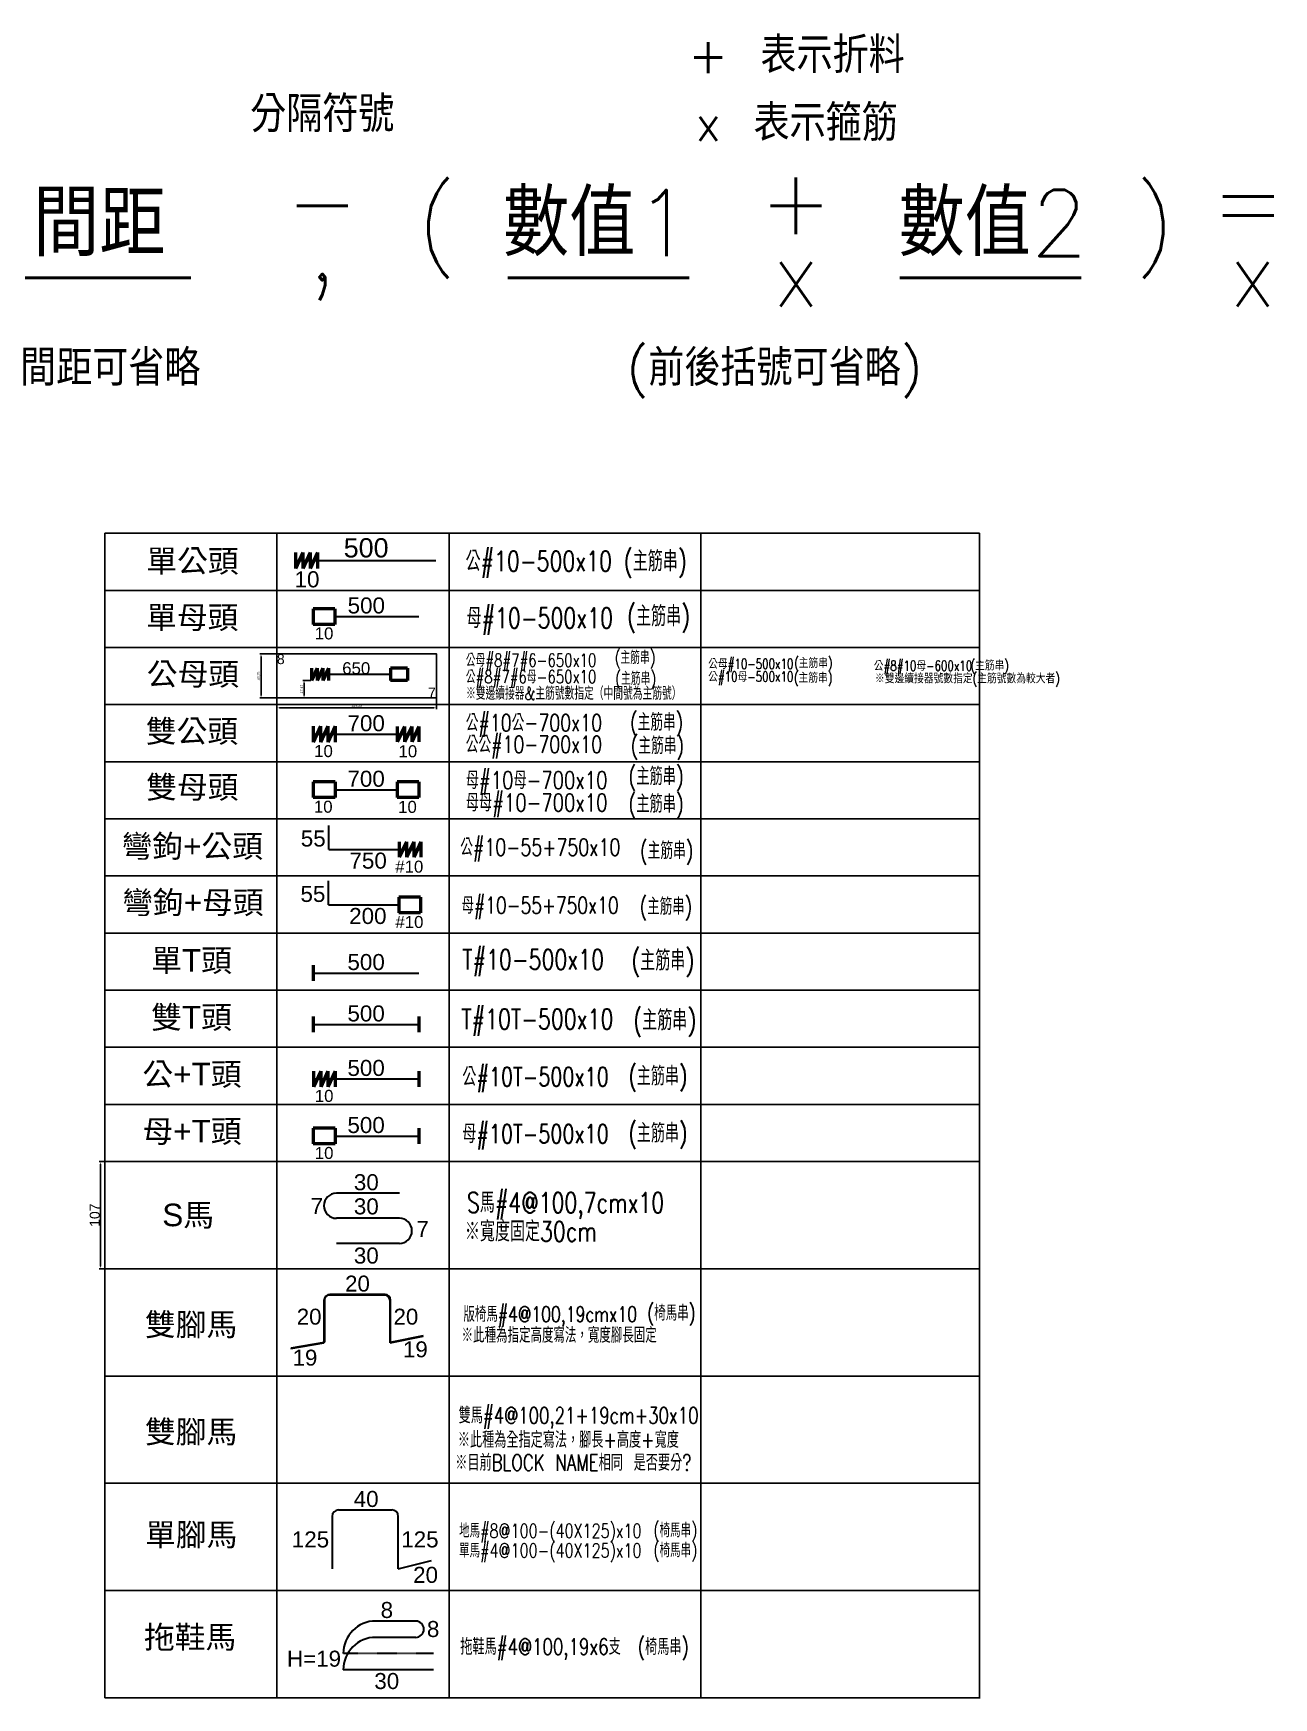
# Model space of a CAD drawing. Header units: millimetres. Extents: x 5 to 9713, y -3338 to 92.
# Drawn here: x 6965 to 8204, y -1766 to -105 of the extents above; entities that cross this region are included whole.
import ezdxf
from ezdxf.enums import TextEntityAlignment as Align

# ---------------------------------------------------------------- set-up
doc = ezdxf.new("R2010")
doc.units = ezdxf.units.MM
doc.linetypes.add('DOT', pattern=[30, 15, -15])
for name, color, linetype in [('-取料', 31, 'Continuous'), ('1', 1, 'Continuous'), ('備註', 3, 'Continuous')]:
    doc.layers.add(name, color=color, linetype=linetype)
doc.styles.get("Standard").update_dxf_attribs({"font": 'arial.ttf'})
doc.styles.add('txt', font='txt.shx', dxfattribs={"height": 0.2, "bigfont": 'chineset.shx'})
doc.dimstyles.new('ISO-25', dxfattribs={"dimtxt": 2.5, "dimasz": 2.5, "dimexe": 1.25, "dimexo": 0.625, "dimtad": 1, "dimtxsty": 'Standard', "dimcen": 2.5, "dimadec": 0, "dimazin": 0, "dimtfac": 1, "dimtmove": 0, "dimatfit": 3, "dimfxl": 1, "dimarcsym": 0})

# ---------------------------------------------------------------- blocks, each defined once
blk = doc.blocks.new('*D37')
at = {"layer": '1', "color": 0, "lineweight": -2}
for p, q in [((7036.1, -1231.2), (7031.4, -1231.2)), ((7032.6, -1233.7), (7032.6, -1335.7)), ((7036.1, -1338.2), (7031.4, -1338.2))]:
    blk.add_line(p, q, dxfattribs=at)
at = {"layer": '1', "color": 0}
for points in [[(7033, -1233.7), (7032.2, -1233.7), (7032.6, -1231.2)], [(7032.2, -1335.7), (7033, -1335.7), (7032.6, -1338.2)]]:
    blk.add_solid(points, dxfattribs=at)
at = {"layer": 'Defpoints', "color": 0}
for p in [(7036.8, -1231.2), (7032.6, -1338.2), (7036.8, -1338.2)]:
    blk.add_point(p, dxfattribs=at)
at = {"layer": '1', "color": 0, "insert": (7026.9, -1284.7), "char_height": 10, "attachment_point": 5, "rotation": 90}
blk.add_mtext('107', dxfattribs=at)
blk = doc.blocks.new('draw_coupler_male')
at = {"color": 2, "lineweight": 50}
for p, q in [((-8.3, 17), (-14.1, 4.5)), ((-14.1, 17), (-14.1, 4.5)), ((-8.3, 17), (-8.3, 4.5)), ((-2.6, 17), (-8.3, 4.5)), ((-2.6, 17), (-2.6, 4.5)), ((3.2, 17), (-2.6, 4.5)), ((3.2, 17), (3.2, 4.5))]:
    blk.add_line(p, q, dxfattribs=at)
at = {"color": 1, "lineweight": 30}
blk.add_line((-14.1, 10.7), (96.8, 10.7), dxfattribs=at)
at = {"color": 2}
for tag, height, p in [('A', 15.2, (41.7, 13.1)), ('B', 12.7, (-5, -10.5))]:
    blk.add_attdef(tag, text='', height=height, dxfattribs=at).set_placement(p, align=Align.CENTER)
blk = doc.blocks.new('draw_coupler_female')
at = {"color": 2, "lineweight": 50}
for p, q in [((0, 18.2), (0, 2.7)), ((21.5, 18.2), (0, 18.2)), ((21.5, 18.2), (21.5, 2.7)), ((21.5, 2.7), (0, 2.7))]:
    blk.add_line(p, q, dxfattribs=at)
at = {"color": 1, "lineweight": 30}
blk.add_line((21.9, 10.7), (105.4, 10.7), dxfattribs=at)
at = {"color": 2}
for tag, height, p in [('A', 16, (52.9, 13.7)), ('B', 12, (10.7, -12.2))]:
    blk.add_attdef(tag, text='', height=height, dxfattribs=at).set_placement(p, align=Align.CENTER)
blk = doc.blocks.new('draw_coupler_male_female')
at = {"color": 2, "lineweight": 50}
for p, q in [((-0.6, 14), (-6.2, 1.8)), ((-6.2, 14), (-6.2, 1.8)), ((-0.6, 14), (-0.6, 1.8)), ((5, 14), (-0.6, 1.8)), ((5, 14), (5, 1.8)), ((10.7, 14), (5, 1.8)), ((10.7, 14), (10.7, 1.8)), ((72.7, 14), (72.7, 1.8)), ((89.6, 14), (72.7, 14)), ((89.6, 1.8), (72.7, 1.8)), ((89.6, 14), (89.6, 1.8))]:
    blk.add_line(p, q, dxfattribs=at)
at = {"color": 1, "lineweight": 30}
blk.add_line((-6.2, 7.9), (72.7, 7.9), dxfattribs=at)
at = {"color": 2}
for tag, height, p in [('B', 10, (-36.8, 18)), ('A', 12, (38.5, 7.9)), ('C', 10, (114.1, -15.4))]:
    blk.add_attdef(tag, text='', height=height, dxfattribs=at).set_placement(p, align=Align.CENTER)
blk = doc.blocks.new('draw_coupler_double_male')
at = {"color": 2, "lineweight": 50}
for p, q in [((8.5, 18.6), (1.2, 2.9)), ((1.2, 18.6), (1.2, 2.9)), ((8.5, 18.6), (8.5, 2.9)), ((15.7, 18.6), (8.5, 2.9)), ((15.7, 18.6), (15.7, 2.9)), ((23, 18.6), (15.7, 2.9)), ((23, 18.6), (23, 2.9)), ((92.3, 18.5), (85, 3)), ((85, 18.5), (85, 3)), ((92.3, 18.5), (92.3, 3)), ((99.5, 18.5), (92.3, 3)), ((99.5, 18.5), (99.5, 3)), ((106.7, 18.5), (99.5, 3)), ((106.7, 18.5), (106.7, 3))]:
    blk.add_line(p, q, dxfattribs=at)
at = {"color": 1, "lineweight": 30}
blk.add_line((1.2, 10.7), (106.7, 10.7), dxfattribs=at)
at = {"color": 2}
for tag, height, p in [('A', 16, (54, 13.7)), ('B', 12, (11.4, -12.1)), ('C', 12, (95.6, -12.3))]:
    blk.add_attdef(tag, text='', height=height, dxfattribs=at).set_placement(p, align=Align.CENTER)
blk = doc.blocks.new('draw_coupler_double_female')
at = {"color": 2, "lineweight": 50}
for p, q in [((0, 18.6), (0, 2.9)), ((21.9, 18.6), (0, 18.6)), ((21.9, 18.6), (21.9, 2.9)), ((105.4, 18.5), (83.8, 18.5)), ((83.8, 18.5), (83.8, 3)), ((105.4, 18.5), (105.4, 3)), ((21.9, 2.9), (0, 2.9)), ((105.4, 3), (83.8, 3))]:
    blk.add_line(p, q, dxfattribs=at)
at = {"color": 1, "lineweight": 30}
blk.add_line((21.9, 10.7), (83.8, 10.7), dxfattribs=at)
at = {"color": 2}
for tag, height, p in [('A', 16, (52.7, 13.7)), ('B', 12, (9.9, -12.2)), ('C', 12, (94, -12.4))]:
    blk.add_attdef(tag, text='', height=height, dxfattribs=at).set_placement(p, align=Align.CENTER)
blk = doc.blocks.new('draw_coupler_single_T')
at = {"color": 2, "lineweight": 50}
blk.add_line((0, 18.6), (0, 2.9), dxfattribs=at)
at = {"color": 1, "lineweight": 30}
blk.add_line((0, 10.7), (105.4, 10.7), dxfattribs=at)
at = {"color": 2}
blk.add_attdef('A', text='', height=16, dxfattribs=at).set_placement((52.7, 13.7), align=Align.CENTER)
blk = doc.blocks.new('draw_coupler_double_T')
at = {"color": 2, "lineweight": 50}
for p, q in [((0, 18.6), (0, 2.9)), ((105.4, 18.6), (105.4, 2.9))]:
    blk.add_line(p, q, dxfattribs=at)
at = {"color": 1, "lineweight": 30}
blk.add_line((0, 10.7), (105.4, 10.7), dxfattribs=at)
at = {"color": 2}
blk.add_attdef('A', text='', height=16, dxfattribs=at).set_placement((52.7, 13.7), align=Align.CENTER)
blk = doc.blocks.new('draw_coupler_male_T')
at = {"color": 2, "lineweight": 50}
for p, q in [((7.4, 18.6), (0.1, 2.9)), ((0.1, 18.6), (0.1, 2.9)), ((7.4, 18.6), (0.1, 2.9)), ((0.1, 18.6), (0.1, 2.9)), ((7.4, 18.6), (7.4, 2.9)), ((14.6, 18.6), (7.4, 2.9)), ((7.4, 18.6), (7.4, 2.9)), ((14.6, 18.6), (7.4, 2.9)), ((14.6, 18.6), (14.6, 2.9)), ((21.9, 18.6), (14.6, 2.9)), ((14.6, 18.6), (14.6, 2.9)), ((21.9, 18.6), (14.6, 2.9)), ((21.9, 18.6), (21.9, 2.9)), ((21.9, 18.6), (21.9, 2.9)), ((105.4, 18.6), (105.4, 2.9))]:
    blk.add_line(p, q, dxfattribs=at)
at = {"color": 1, "lineweight": 30}
for p in [(0, 10.7), (5, 10.7)]:
    blk.add_line(p, (105.4, 10.7), dxfattribs=at)
at = {"color": 2}
for tag, height, p in [('A', 16, (52.7, 13.7)), ('B', 12, (10.8, -12.2))]:
    blk.add_attdef(tag, text='', height=height, dxfattribs=at).set_placement(p, align=Align.CENTER)
blk = doc.blocks.new('draw_rebar_horse_single_legged')
at = {"color": 1, "lineweight": 30}
for p, q in [((0, 52.3), (0, 0)), ((59.5, 58.8), (6.5, 58.8)), ((66, 0), (66, 52.3)), ((66, 0), (99.3, 8.4))]:
    blk.add_line(p, q, dxfattribs=at)
for centre, start, end in [((6.5, 52.3), 90, 180), ((59.5, 52.3), 0, 90)]:
    blk.add_arc(centre, 6.52, start, end, dxfattribs=at)
at = {"color": 2}
for tag, p in [('B', (33.9, 61.8)), ('D', (93.3, -13.9))]:
    blk.add_attdef(tag, text='', height=16, dxfattribs=at).set_placement(p, align=Align.CENTER)
blk.add_attdef('A', text='', height=16, dxfattribs=at).set_placement((-3, 21.5), align=Align.RIGHT)
blk.add_attdef('C', (69, 21.5), '', height=16, dxfattribs=at)
blk = doc.blocks.new('draw_coupler_female_T')
at = {"color": 2, "lineweight": 50}
for p, q in [((-63.7, 7.9), (-63.7, -7.9)), ((-41.8, 7.9), (-63.7, 7.9)), ((-41.8, 7.9), (-41.8, -7.9)), ((41.8, 7.8), (41.8, -7.8)), ((-41.8, -7.9), (-63.7, -7.9))]:
    blk.add_line(p, q, dxfattribs=at)
at = {"color": 1, "lineweight": 30}
blk.add_line((-41.8, 0), (41.8, 0), dxfattribs=at)
at = {"color": 2}
for tag, height, p in [('A', 16, (-11, 3)), ('B', 12, (-52.9, -22.9))]:
    blk.add_attdef(tag, text='', height=height, dxfattribs=at).set_placement(p, align=Align.CENTER)
blk = doc.blocks.new('draw_coupler_female_fold')
at = {"color": 1, "lineweight": 30}
for q in [(22.1, 45.8), (92.6, 21.8)]:
    blk.add_line((22.1, 21.8), q, dxfattribs=at)
at = {"color": 2, "lineweight": 50}
for p, q in [((92.6, 29.5), (92.6, 14)), ((114.1, 29.5), (92.6, 29.5)), ((114.1, 29.5), (114.1, 14)), ((114.1, 14), (92.6, 14))]:
    blk.add_line(p, q, dxfattribs=at)
at = {"color": 2}
blk.add_attdef('A', text='', height=16, dxfattribs=at).set_placement((19.1, 24.8), align=Align.RIGHT)
for tag, height, p in [('B', 16, (61.5, 2.8)), ('C', 12, (103, -1.2))]:
    blk.add_attdef(tag, text='', height=height, dxfattribs=at).set_placement(p, align=Align.CENTER)
blk = doc.blocks.new('draw_coupler_male_fold')
at = {"color": 1, "lineweight": 30}
for q in [(24.2, 47.2), (116.3, 23.4)]:
    blk.add_line((24.2, 23.4), q, dxfattribs=at)
at = {"color": 2, "lineweight": 50}
for p, q in [((101.9, 31.2), (94.7, 15.6)), ((94.7, 31.2), (94.7, 15.6)), ((101.9, 31.2), (101.9, 15.6)), ((109.1, 31.2), (101.9, 15.6)), ((109.1, 31.2), (109.1, 15.6)), ((116.3, 31.2), (109.1, 15.6)), ((116.3, 31.2), (116.3, 15.6))]:
    blk.add_line(p, q, dxfattribs=at)
at = {"color": 2}
blk.add_attdef('A', text='', height=16, dxfattribs=at).set_placement((21.2, 26.4), align=Align.RIGHT)
for tag, height, p in [('B', 16, (63.6, 4.3)), ('C', 12, (104.7, 0.3))]:
    blk.add_attdef(tag, text='', height=height, dxfattribs=at).set_placement(p, align=Align.CENTER)
blk = doc.blocks.new('draw_rebar_horse_slipper')
at = {"color": 1, "lineweight": 30}
for p, q in [((105.2, 69.6), (65.4, 69.6)), ((105.2, 69.6), (65.4, 69.6)), ((105.2, 53.3), (65.4, 53.3)), ((122.9, 20.8), (32.9, 20.8))]:
    blk.add_line(p, q, dxfattribs=at)
at = {"color": 1, "linetype": 'DOT', "lineweight": 30, "ltscale": 0.003}
blk.add_line((122.9, 37.1), (32.9, 37.1), dxfattribs=at)
at = {"color": 1, "lineweight": 30}
for centre, radius, start, end in [((65.4, 37.1), 32.5, 90, 180), ((105.2, 61.4), 8.12, 270, 90), ((65.4, 20.8), 32.5, 90, 180)]:
    blk.add_arc(centre, radius, start, end, dxfattribs=at)
at = {"color": 2}
for tag, p in [('C', (76.4, 72.6)), ('A', (76.3, 1.7))]:
    blk.add_attdef(tag, text='', height=16, dxfattribs=at).set_placement(p, align=Align.CENTER)
blk.add_attdef('D', (116.4, 53.6), '', height=16, dxfattribs=at)
blk.add_attdef('B', text='', height=16, dxfattribs=at).set_placement((30.7, 24), align=Align.RIGHT)
blk = doc.blocks.new('draw_rebar_horse_s')
at = {"color": 1, "lineweight": 30}
for p, q in [((91.8, 72), (28.9, 72)), ((91.8, 47), (28.9, 47)), ((91.8, 22), (28.9, 22))]:
    blk.add_line(p, q, dxfattribs=at)
for centre, start, end in [((28.9, 59.5), 90, 270), ((91.8, 34.5), 270, 90)]:
    blk.add_arc(centre, 12.5, start, end, dxfattribs=at)
at = {"color": 2}
for tag, p in [('A', (58.7, 75)), ('C', (58.7, 50.9)), ('E', (58.7, 1.8))]:
    blk.add_attdef(tag, text='', height=16, dxfattribs=at).set_placement(p, align=Align.CENTER)
blk.add_attdef('B', text='', height=16, dxfattribs=at).set_placement((15.6, 51.2), align=Align.RIGHT)
blk.add_attdef('D', (108.8, 28.4), '', height=16, dxfattribs=at)
blk = doc.blocks.new('draw_rebar_horse_double_legged')
at = {"color": 1, "lineweight": 30}
for p, q in [((35.1, 67.7), (35.1, 25.4)), ((95.8, 73), (40.4, 73)), ((101.1, 25.4), (101.1, 67.7)), ((2.1, 19.8), (35.1, 25.4)), ((101.1, 25.4), (134.1, 32.1))]:
    blk.add_line(p, q, dxfattribs=at)
for centre, start, end in [((40.4, 67.7), 90, 180), ((95.8, 67.7), 0, 90)]:
    blk.add_arc(centre, 5.28, start, end, dxfattribs=at)
at = {"color": 2}
for tag, p in [('C', (68.1, 76)), ('A', (15.7, 2.1)), ('E', (125.9, 10.4))]:
    blk.add_attdef(tag, text='', height=15.9, dxfattribs=at).set_placement(p, align=Align.CENTER)
blk.add_attdef('B', text='', height=15.9, dxfattribs=at).set_placement((32.2, 43), align=Align.RIGHT)
blk.add_attdef('D', (104.1, 43), '', height=15.9, dxfattribs=at)
blk = doc.blocks.new('*D42')
at = {"color": 0, "lineweight": -2}
for p, q in [((7208.1, -724.7), (7191.5, -724.7)), ((7192.8, -766), (7192.8, -727.2)), ((7208.1, -768.5), (7191.5, -768.5))]:
    blk.add_line(p, q, dxfattribs=at)
at = {"color": 0}
for points in [[(7193.2, -727.2), (7192.4, -727.2), (7192.8, -724.7)], [(7192.4, -766), (7193.2, -766), (7192.8, -768.5)]]:
    blk.add_solid(points, dxfattribs=at)
at = {"layer": 'Defpoints', "color": 0}
for p in [(7192.8, -724.7), (7208.8, -724.7), (7208.8, -768.5)]:
    blk.add_point(p, dxfattribs=at)
at = {"color": 0, "insert": (7190.6, -746.6), "char_height": 2.5, "attachment_point": 5, "rotation": 90}
blk.add_mtext('43,75', dxfattribs=at)
blk = doc.blocks.new('*D43')
at = {"color": 0, "lineweight": -2}
for p, q in [((7211.3, -778.5), (7365.5, -778.5)), ((7368, -769.1), (7368, -779.7))]:
    blk.add_line(p, q, dxfattribs=at)
at = {"color": 0}
for points in [[(7211.3, -778), (7211.3, -778.9), (7208.8, -778.5)], [(7365.5, -778.9), (7365.5, -778), (7368, -778.5)]]:
    blk.add_solid(points, dxfattribs=at)
at = {"layer": 'Defpoints', "color": 0}
for p in [(7208.8, -768.5), (7368, -768.5), (7368, -778.5)]:
    blk.add_point(p, dxfattribs=at)
at = {"color": 0, "insert": (7288.4, -776.3), "char_height": 2.5, "attachment_point": 5}
blk.add_mtext('159,25', dxfattribs=at)
blk = doc.blocks.new('*D44')
at = {"color": 0, "lineweight": -2}
for p, q in [((7242.5, -751), (7234.5, -751)), ((7235.8, -753.5), (7235.8, -766))]:
    blk.add_line(p, q, dxfattribs=at)
at = {"color": 0}
for points in [[(7236.2, -753.5), (7235.3, -753.5), (7235.8, -751)], [(7235.3, -766), (7236.2, -766), (7235.8, -768.5)]]:
    blk.add_solid(points, dxfattribs=at)
at = {"layer": 'Defpoints', "color": 0}
for p in [(7243.1, -751), (7235.8, -768.5), (7243.1, -768.5)]:
    blk.add_point(p, dxfattribs=at)
at = {"color": 0, "insert": (7233.6, -759.7), "char_height": 2.5, "attachment_point": 5, "rotation": 90}
blk.add_mtext('17,47', dxfattribs=at)

msp = doc.modelspace()

# ---------------------------------------------------------------- linework, layer by layer
for p, q in [((7036.768, -604.206), (7910.013, -604.206)), ((7036.768, -604.206), (7036.768, -1766.203)), ((7208.768, -604.206), (7208.768, -1766.203)), ((7380.768, -604.206), (7380.768, -1766.203)), ((7631.894, -604.206), (7631.894, -1766.203)), ((7910.013, -604.206), (7910.013, -1766.203)), ((7036.768, -661.206), (7910.013, -661.206)), ((7036.768, -718.206), (7910.013, -718.206)), ((7036.768, -775.206), (7910.013, -775.206)), ((7036.768, -832.206), (7910.013, -832.206)), ((7036.768, -889.203), (7910.563, -889.203)), ((7036.768, -946.203), (7910.563, -946.203)), ((7036.768, -1003.203), (7910.563, -1003.203)), ((7036.768, -1060.203), (7910.563, -1060.203)), ((7036.768, -1117.203), (7910.563, -1117.203)), ((7036.768, -1174.203), (7910.563, -1174.203)), ((7036.768, -1231.203), (7910.563, -1231.203)), ((7036.768, -1338.203), (7910.563, -1338.203)), ((7036.768, -1445.203), (7910.563, -1445.203)), ((7036.768, -1552.203), (7910.563, -1552.203)), ((7036.768, -1659.203), (7910.563, -1659.203)), ((7036.768, -1766.203), (7910.563, -1766.203))]:
    msp.add_line(p, q)
for points in [[(7208.768, -604.206), (7208.768, -661.206), (7380.768, -661.206), (7380.768, -604.206), (7208.768, -604.206)], [(7208.768, -661.206), (7208.768, -718.206), (7380.768, -718.206), (7380.768, -661.206), (7208.768, -661.206)], [(7208.768, -724.709), (7208.768, -768.459), (7368.018, -768.459), (7368.018, -724.709), (7208.768, -724.709)], [(7208.768, -775.206), (7208.768, -832.206), (7380.768, -832.206), (7380.768, -775.206), (7208.768, -775.206)], [(7208.768, -832.203), (7208.768, -889.203), (7380.768, -889.203), (7380.768, -832.203), (7208.768, -832.203)], [(7208.768, -889.203), (7208.768, -946.203), (7380.768, -946.203), (7380.768, -889.203), (7208.768, -889.203)], [(7208.768, -946.203), (7208.768, -1003.203), (7380.768, -1003.203), (7380.768, -946.203), (7208.768, -946.203)], [(7208.768, -1003.203), (7208.768, -1060.203), (7380.768, -1060.203), (7380.768, -1003.203), (7208.768, -1003.203)], [(7208.768, -1060.203), (7208.768, -1117.203), (7380.768, -1117.203), (7380.768, -1060.203), (7208.768, -1060.203)], [(7208.768, -1117.203), (7208.768, -1174.203), (7380.768, -1174.203), (7380.768, -1117.203), (7208.768, -1117.203)], [(7208.768, -1174.203), (7208.768, -1231.203), (7380.768, -1231.203), (7380.768, -1174.203), (7208.768, -1174.203)], [(7208.768, -1231.203), (7208.768, -1338.203), (7380.768, -1338.203), (7380.768, -1231.203), (7208.768, -1231.203)], [(7208.768, -1338.203), (7208.768, -1445.203), (7380.768, -1445.203), (7380.768, -1338.203), (7208.768, -1338.203)], [(7208.768, -1445.203), (7208.768, -1552.203), (7380.768, -1552.203), (7380.768, -1445.203), (7208.768, -1445.203)], [(7208.768, -1552.203), (7208.768, -1659.203), (7380.768, -1659.203), (7380.768, -1552.203), (7208.768, -1552.203)], [(7208.768, -1659.203), (7208.768, -1766.203), (7380.768, -1766.203), (7380.768, -1659.203), (7208.768, -1659.203)]]:
    msp.add_lwpolyline(points)

# ---------------------------------------------------------------- block references
msp.add_blockref('draw_rebar_horse_double_legged', (7220.558, -1437.489))
for name, p, values in [('draw_coupler_male_fold', (7236.154, -943.211), {'A': '55', 'B': '750', 'C': '#10'}), ('draw_coupler_female_fold', (7237.951, -996.939), {'A': '55', 'B': '200', 'C': '#10'}), ('draw_rebar_horse_s', (7239.215, -1334.804), {'A': '30', 'B': '7', 'C': '30', 'D': '7', 'E': '30'}), ('draw_rebar_horse_double_legged', (7221.012, -1436.913), {'A': '19', 'B': '20', 'C': '20', 'D': '20', 'E': '19'}), ('draw_rebar_horse_slipper', (7242.031, -1759.258), {'A': '30', 'B': 'H=19', 'C': '8', 'D': '8'})]:
    msp.add_blockref(name, p).add_auto_attribs(values)
at = {"layer": '1', "xscale": 1.264612380647651, "yscale": 1.264612380647651, "zscale": 1.264612380647651}
msp.add_blockref('draw_coupler_male', (7245.024, -644.941), dxfattribs=at).add_auto_attribs({'A': '500', 'B': '10'})
at = {"layer": '1'}
for name, p, values in [('draw_coupler_female', (7245.033, -697.954), {'A': '500', 'B': '10'}), ('draw_coupler_male_female', (7249.361, -752.809), {'A': '650', 'B': '8', 'C': '7'}), ('draw_coupler_double_male', (7243.796, -815.475), {'A': '700', 'B': '10', 'C': '10'}), ('draw_coupler_double_female', (7245.033, -870.884), {'A': '700', 'B': '10', 'C': '10'}), ('draw_coupler_single_T', (7245.033, -1053.795), {'A': '500'}), ('draw_coupler_double_T', (7245.033, -1105.069), {'A': '500'}), ('draw_coupler_male_T', (7245.033, -1159.47), {'A': '500', 'B': '10'}), ('draw_coupler_female_T', (7308.72, -1205.734), {'A': '500', 'B': '10'})]:
    msp.add_blockref(name, p, dxfattribs=at).add_auto_attribs(values)
ref = msp.add_blockref('draw_rebar_horse_single_legged', (7263.827, -1637.706), dxfattribs=at)
ref.add_attrib('A', '40', dxfattribs={"layer": '0', "color": 2, "height": 16}).set_placement((7297.752, -1575.887), align=Align.CENTER)
ref.add_attrib('B', '125', dxfattribs={"layer": '0', "color": 2, "height": 16}).set_placement((7260.827, -1616.238), align=Align.RIGHT)
ref.add_attrib('C', '125', (7332.804, -1616.238), dxfattribs={"layer": '0', "color": 2, "height": 16})
ref.add_attrib('D', '20', dxfattribs={"layer": '0', "color": 2, "height": 16}).set_placement((7357.085, -1651.615), align=Align.CENTER)

# ---------------------------------------------------------------- texts
at = {"layer": '-取料', "style": 'txt', "width": 0.75}
for s, height, p in [('公#10-500x10', 20, (7397.018, -631.987)), ('母#10-500x10', 20, (7398, -688.795)), ('公母#8#7#6-650x10', 12.96768, (7397.242, -730.907)), ('公母#10-500x10', 10, (7639.191, -734.559)), ('公#8#10母-600x10', 10, (7804.515, -736.442)), ('公#8#7#6母-650x10', 12.96768, (7397.242, -747.453)), ('公#10母-500x10', 10, (7639.191, -747.318)), ('公#10公-700x10', 16.88269, (7397.218, -793.344)), ('公公#10-700x10', 16.88269, (7397.218, -814.885)), ('母#10母-700x10', 17.56863, (7397.209, -850.613)), ('母母#10-700x10', 17.56863, (7397.209, -873.03)), ('公#10-55+750x10', 16.95288, (7391.687, -917.492)), ('母#10-55+750x10', 16.63345, (7392.963, -975.513)), ('T#10-500x10', 20, (7393.761, -1029.621)), ('T#10T-500x10', 20, (7392.805, -1088.964)), ('公#10T-500x10', 18.69256, (7393.746, -1146.522)), ('母#10T-500x10', 18.69256, (7393.746, -1203.522)), ('S馬#4@100,7cmx10', 20, (7398.388, -1272.224)), ('版椅馬#4@100,19cmx10', 15.28067, (7394.854, -1383.497)), ('雙馬#4@100,21+19cm+30x10', 16.14159, (7390.113, -1484.452)), ('地馬#8@100-(40X125)x10', 13.96791, (7390.538, -1599.52)), ('單馬#4@100-(40X125)x10', 13.96791, (7390.538, -1619.312)), ('拖鞋馬#4@100,19x6支', 16.16627, (7391.751, -1715.265))]:
    msp.add_text(s, height=height, dxfattribs=at).set_placement(p, align=Align.MIDDLE_LEFT)
at = {"layer": '1', "color": 3, "style": 'txt'}
for s, p in [('+ 表示折料', (7727.29, -127.072)), ('分隔符號', (7253.919, -185.971)), ('x 表示箍筋', (7727.29, -194.697)), ('(前後括號可省略)', (7705.475, -439.017)), ('間距可省略', (7042.32, -439.017))]:
    msp.add_text(s, height=36, dxfattribs=at).set_placement(p, align=Align.MIDDLE_CENTER)
at = {"layer": '1', "color": 7, "style": 'txt'}
for s, p in [('(', (7368.4, -294.694)), (')', (8084.958, -294.694)), ('間距', (7031.391, -294.694)), ('數值1', (7528.757, -294.694)), ('數值2', (7923.597, -294.694))]:
    msp.add_text(s, height=66, dxfattribs=at).set_placement(p, align=Align.MIDDLE_CENTER)
at = {"layer": '1', "color": 1, "lineweight": 30, "style": 'txt'}
for s, p in [('+', (7726.853, -272.879)), ('-', (7253.919, -272.879)), ('=', (8178.323, -272.879)), (',', (7253.919, -318.689)), ('x', (7726.853, -344.867)), ('x', (8182.773, -344.867))]:
    msp.add_text(s, height=66, dxfattribs=at).set_placement(p, align=Align.MIDDLE_CENTER)
at = {"layer": '1', "color": 251, "style": 'txt'}
for p in [(7032.285, -309.964), (7529.652, -309.964), (7920.914, -309.964)]:
    msp.add_text('____', height=66, dxfattribs=at).set_placement(p, align=Align.MIDDLE_CENTER)
at = {"layer": '1', "color": 2}
for s, p in [('單公頭', (7124.379, -631.854)), ('單母頭', (7124.14, -688.185)), ('公母頭', (7124.822, -744.654)), ('雙公頭', (7123.874, -801.7)), ('雙母頭', (7124.236, -857.485)), ('彎鉤+公頭', (7124.252, -916.405)), ('彎鉤+母頭', (7124.807, -972.601)), ('單T頭', (7123.444, -1030.35)), ('雙T頭', (7123.438, -1087.169)), ('公+T頭', (7123.915, -1143.92)), ('母+T頭', (7123.915, -1200.92)), ('S馬', (7120.064, -1284.473)), ('雙腳馬', (7123.052, -1393.785)), ('雙腳馬', (7123.052, -1500.785)), ('單腳馬', (7123.143, -1603.409)), ('拖鞋馬', (7121.99, -1705.682))]:
    msp.add_text(s, height=22.5, dxfattribs=at).set_placement(p, align=Align.MIDDLE_CENTER)
at = {"layer": '備註', "lineweight": 25, "style": 'txt', "width": 0.75}
for s, height, p in [('(主筋串)', 20, (7554.928, -632.128)), ('(主筋串)', 20, (7558.145, -687.001)), ('(主筋串)', 12.9677, (7545.8, -728.231)), ('(主筋串)', 10, (7725.074, -733.61)), ('(主筋串)', 10, (7901.121, -736.09)), ('(主筋串)', 12.9677, (7546.38, -749.096)), ('(主筋串)', 10, (7724.85, -748.359)), ('※雙邊續接器號數指定(主筋號數為較大者)', 10, (7805.726, -748.996)), ('※雙邊續接器&主筋號數指定（中間號為主筋號）', 12.96768, (7397.482, -763.957)), ('(主筋串)', 16.8827, (7561.2, -792.755)), ('(主筋串)', 16.8827, (7561.954, -816.146)), ('(主筋串)', 17.5686, (7559.609, -846.732)), ('(主筋串)', 17.5686, (7559.609, -874.214)), ('(主筋串)', 16.9529, (7571.126, -920.909)), ('(主筋串)', 16.6335, (7570.879, -976.637)), ('(主筋串)', 20, (7562.368, -1030.528)), ('(主筋串)', 20, (7564.312, -1090.172)), ('(主筋串)', 18.6926, (7559.573, -1145.843)), ('(主筋串)', 18.6926, (7559.573, -1202.843)), ('※寬度固定30cm', 20, (7396.352, -1300.946)), ('(椅馬串)', 15.2807, (7578.468, -1382.207)), ('※此種為指定高度寫法，寬度腳長固定', 15.28067, (7393.05, -1404.393)), ('※此種為全指定寫法，腳長+高度+寬度', 16.14159, (7389.323, -1508.796)), ('※目前BLOCK NAME相同 是否要分?', 16.14159, (7386.748, -1531.592)), ('(椅馬串)', 13.9679, (7584.39, -1599.057)), ('(椅馬串)', 13.9679, (7584.39, -1618.999)), ('(椅馬串)', 16.1663, (7568.948, -1715.431))]:
    msp.add_text(s, height=height, dxfattribs=at).set_placement(p, align=Align.MIDDLE_LEFT)

# ---------------------------------------------------------------- dimensions: what is measured, and where the dimension line sits
at = {"color": 1}
dim = msp.add_linear_dim(base=(7192.768, -724.709), p1=(7208.768, -768.459), p2=(7208.768, -724.709), angle=90, dimstyle='ISO-25', dxfattribs=at)
dim.commit()
dim.dimension.update_dxf_attribs({"geometry": '*D42', "text_midpoint": (7190.642, -746.584)})
dim = msp.add_linear_dim(base=(7235.761, -768.459), p1=(7243.126, -750.99), p2=(7243.126, -768.459), angle=90, dimstyle='ISO-25')
dim.commit()
dim.dimension.update_dxf_attribs({"geometry": '*D44', "text_midpoint": (7233.634, -759.724)})
dim = msp.add_linear_dim(base=(7368.018, -778.459), p1=(7208.768, -768.459), p2=(7368.018, -768.459), dimstyle='ISO-25', dxfattribs=at)
dim.commit()
dim.dimension.update_dxf_attribs({"geometry": '*D43', "text_midpoint": (7288.393, -776.333)})
at = {"layer": '1'}
dim = msp.add_linear_dim(base=(7032.61, -1338.203), p1=(7036.768, -1231.203), p2=(7036.768, -1338.203), angle=90, dimstyle='ISO-25', override={"dimtxt": 10}, dxfattribs=at)
dim.commit()
dim.dimension.update_dxf_attribs({"geometry": '*D37', "text_midpoint": (7026.88, -1284.703)})

doc.saveas('drawing.dxf')
